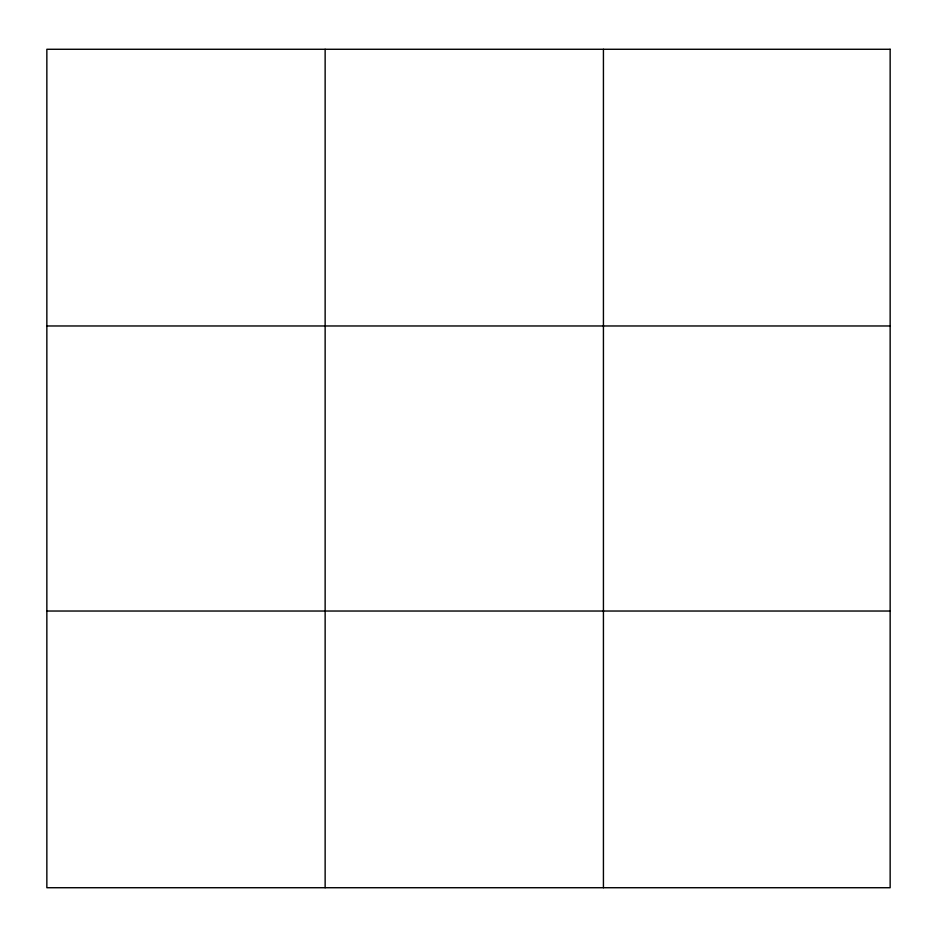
<?xml version="1.0" encoding="UTF-8"?>
<svg xmlns="http://www.w3.org/2000/svg" width="937" height="937" viewBox="0 0 937 937"><rect width="100%" height="100%" fill="white"/><g stroke="black" fill="none" stroke-linecap="round" stroke-linejoin="round"><path stroke-width="1.41" d="M325.139 49.274L325.139 887.726M603.428 49.274L603.428 887.726M46.85 325.971L890.15 325.971M46.85 611.029L890.15 611.029M890.15 49.274L890.15 887.726L46.85 887.726L46.85 49.274L890.15 49.274"/></g></svg>
